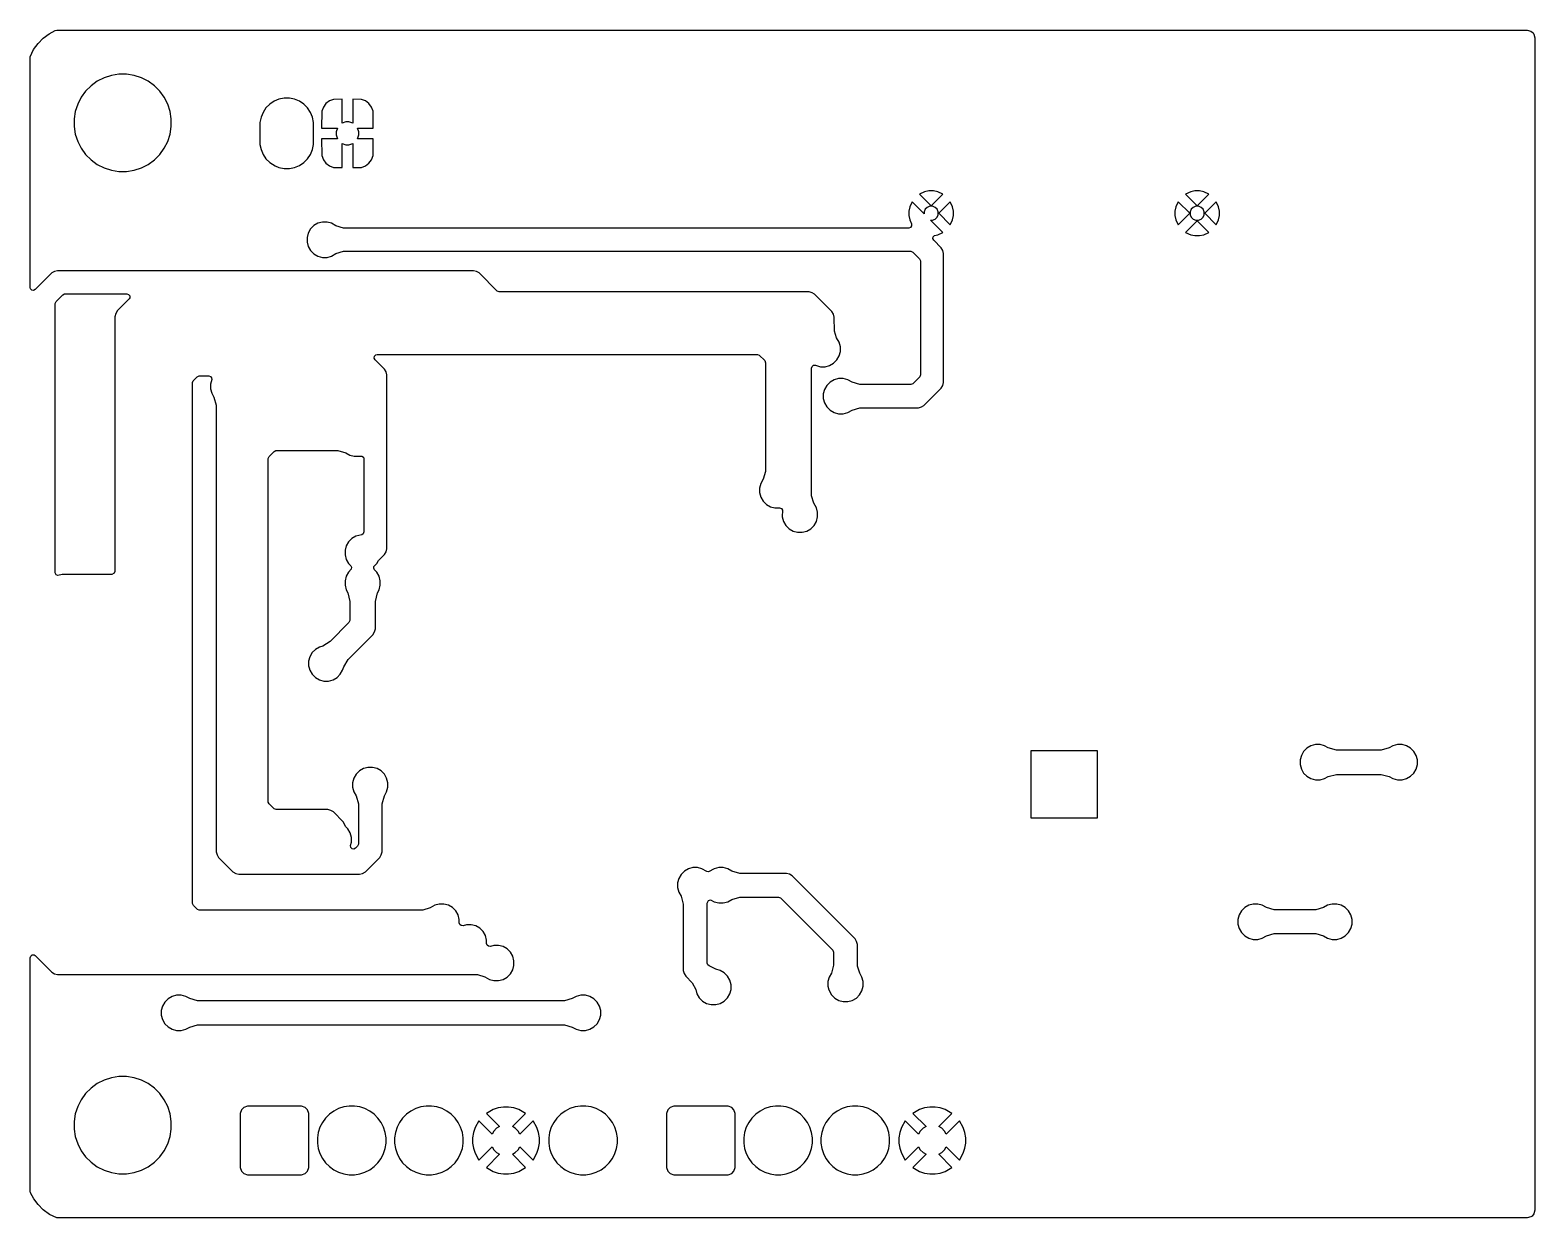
# Model space of a CAD drawing. Header units: millimetres. Extents: x 0.5 to 50, y 0.5 to 39.5.
import ezdxf

# ---------------------------------------------------------------- set-up
doc = ezdxf.new("R2010")
doc.units = ezdxf.units.MM

msp = doc.modelspace()

# ---------------------------------------------------------------- linework, layer by layer
at = {"layer": 'B_CU_GND_PLANE'}
for points in [[(0.45, 1.3267), (0.45, 9.0129), (0.4689, 9.0711), (0.5184, 9.107), (0.5796, 9.107), (0.619, 9.0829), (1.1664, 8.5355), (1.2531, 8.4854), (1.3499, 8.4595), (15.1801, 8.4595), (15.4274, 8.3818), (15.5759, 8.2991), (15.7236, 8.2595), (15.8764, 8.2595), (16.0241, 8.2991), (16.1564, 8.3755), (16.2645, 8.4836), (16.3409, 8.6159), (16.3805, 8.7636), (16.3805, 8.9164), (16.3409, 9.0641), (16.2645, 9.1964), (16.1564, 9.3045), (16.0241, 9.3809), (15.8764, 9.4205), (15.7236, 9.4205), (15.6051, 9.3888), (15.544, 9.392), (15.4965, 9.4305), (15.4805, 9.4844), (15.4805, 9.5964), (15.4409, 9.7441), (15.3645, 9.8764), (15.2564, 9.9845), (15.1241, 10.0609), (14.9764, 10.1005), (14.8236, 10.1005), (14.7051, 10.0688), (14.644, 10.072), (14.5965, 10.1105), (14.5805, 10.1644), (14.5805, 10.2764), (14.5409, 10.4241), (14.4645, 10.5564), (14.3564, 10.6645), (14.2241, 10.7409), (14.0764, 10.7805), (13.9236, 10.7805), (13.7759, 10.7409), (13.6275, 10.6582), (13.3801, 10.5805), (6.0186, 10.5805), (5.9604, 10.5994), (5.8295, 10.7286), (5.8005, 10.7986), (5.8005, 27.9514), (5.8194, 28.0096), (5.9486, 28.1405), (6.0186, 28.1695), (6.3337, 28.1695), (6.3918, 28.1506), (6.4278, 28.1011), (6.4293, 28.0449), (6.3895, 27.8964), (6.3895, 27.7436), (6.4291, 27.5959), (6.503, 27.4616), (6.5795, 27.2027), (6.5795, 12.4986), (6.6061, 12.3993), (6.6575, 12.3102), (7.1302, 11.8375), (7.2193, 11.7861), (7.3186, 11.7595), (11.3014, 11.7595), (11.4007, 11.7861), (11.4898, 11.8375), (11.9625, 12.3102), (12.0139, 12.3993), (12.0405, 12.4986), (12.0405, 14.0827), (12.117, 14.3416), (12.1909, 14.4759), (12.2305, 14.6236), (12.2305, 14.7764), (12.1909, 14.9241), (12.1145, 15.0564), (12.0064, 15.1645), (11.8741, 15.2409), (11.7264, 15.2805), (11.5736, 15.2805), (11.4832, 15.2563), (11.4259, 15.2409), (11.2936, 15.1645), (11.1855, 15.0564), (11.1091, 14.9241), (11.0695, 14.7764), (11.0695, 14.6236), (11.1091, 14.4759), (11.183, 14.3416), (11.2595, 14.0827), (11.2595, 12.7528), (11.2305, 12.6828), (11.167, 12.6193), (11.1125, 12.5915), (11.0521, 12.6011), (11.0088, 12.6443), (10.9992, 12.7048), (11.0305, 12.8236), (11.0305, 12.9764), (10.9909, 13.1241), (10.9145, 13.2564), (10.8479, 13.3231), (10.7625, 13.4878), (10.4378, 13.8125), (10.3487, 13.8639), (10.2494, 13.8905), (8.5528, 13.8905), (8.4828, 13.9195), (8.3195, 14.0828), (8.2917, 14.1373), (8.2905, 25.4472), (8.3195, 25.5172), (8.4828, 25.6805), (8.5373, 25.7083), (10.5827, 25.7095), (10.8416, 25.633), (10.9759, 25.5591), (11.1236, 25.5195), (11.376, 25.5266), (11.4235, 25.4881), (11.4395, 25.4342), (11.4395, 23.0295), (11.4206, 22.9713), (11.3711, 22.9353), (11.1759, 22.8909), (11.0436, 22.8145), (10.9355, 22.7064), (10.8591, 22.5741), (10.8195, 22.4264), (10.8195, 22.2736), (10.8591, 22.1259), (10.9355, 21.9936), (11.009, 21.92), (11.0368, 21.8655), (11.0273, 21.8051), (10.9355, 21.7064), (10.8591, 21.5741), (10.8195, 21.4264), (10.8195, 21.2736), (10.8591, 21.1259), (10.9118, 21.0242), (10.9795, 20.7396), (10.9795, 20.1152), (10.9505, 20.0452), (10.3342, 19.4288), (10.0852, 19.2756), (9.9759, 19.2409), (9.8436, 19.1645), (9.7355, 19.0564), (9.6591, 18.9241), (9.6195, 18.7764), (9.6195, 18.6236), (9.6376, 18.5559), (9.6591, 18.4759), (9.7355, 18.3436), (9.8436, 18.2355), (9.9759, 18.1591), (10.1236, 18.1195), (10.2764, 18.1195), (10.4241, 18.1591), (10.5564, 18.2355), (10.6645, 18.3436), (10.7409, 18.4759), (10.7756, 18.5853), (10.9288, 18.8342), (11.7365, 19.6418), (11.7918, 19.7377), (11.8205, 19.8446), (11.8205, 20.7396), (11.8882, 21.0242), (11.9409, 21.1259), (11.9805, 21.2736), (11.9805, 21.4264), (11.9409, 21.5741), (11.8645, 21.7064), (11.791, 21.78), (11.7632, 21.8345), (11.7727, 21.8949), (11.8645, 21.9936), (11.9273, 22.0956), (12.1245, 22.2928), (12.1746, 22.3795), (12.2005, 22.4763), (12.2005, 28.2001), (12.1746, 28.2969), (12.1245, 28.3836), (11.8076, 28.7005), (11.7798, 28.755), (11.7894, 28.8154), (11.8327, 28.8587), (11.8776, 28.8695), (24.4014, 28.8695), (24.4596, 28.8506), (24.6405, 28.6714), (24.6695, 28.6014), (24.6695, 25.0199), (24.5918, 24.7725), (24.5091, 24.6241), (24.4695, 24.4764), (24.4695, 24.3236), (24.5091, 24.1759), (24.5855, 24.0436), (24.6936, 23.9355), (24.8259, 23.8591), (24.9736, 23.8195), (25.1288, 23.8195), (25.187, 23.8006), (25.223, 23.7511), (25.2195, 23.5236), (25.2591, 23.3759), (25.3355, 23.2436), (25.4436, 23.1355), (25.5759, 23.0591), (25.7236, 23.0195), (25.8764, 23.0195), (26.0241, 23.0591), (26.1564, 23.1355), (26.2645, 23.2436), (26.3409, 23.3759), (26.3805, 23.5236), (26.3805, 23.6764), (26.3409, 23.8241), (26.2582, 23.9726), (26.1805, 24.2199), (26.1805, 28.4216), (26.1994, 28.4797), (26.2489, 28.5157), (26.3101, 28.5157), (26.4736, 28.4695), (26.6264, 28.4695), (26.7741, 28.5091), (26.9064, 28.5855), (27.0145, 28.6936), (27.0909, 28.8259), (27.1305, 28.9736), (27.1305, 29.1264), (27.0909, 29.2741), (27.0082, 29.4226), (26.9361, 29.637), (26.9305, 30.1001), (26.9046, 30.1969), (26.8545, 30.2836), (26.2836, 30.8545), (26.1969, 30.9046), (26.1001, 30.9305), (15.8986, 30.9305), (15.8286, 30.9595), (15.2336, 31.5545), (15.1469, 31.6046), (15.0501, 31.6305), (1.3499, 31.6305), (1.2531, 31.6046), (1.1664, 31.5545), (0.619, 31.0071), (0.5645, 30.9793), (0.5041, 30.9889), (0.4608, 31.0322), (0.45, 31.0771), (0.45, 38.6733), (0.5669, 38.9126), (0.7114, 39.1073), (0.8821, 39.2794), (1.0755, 39.4255), (1.2793, 39.5379), (1.3267, 39.55), (49.7402, 39.55), (49.862, 39.52), (49.9377, 39.4604), (49.97, 39.412), (50, 39.2902), (50, 0.7098), (49.97, 0.588), (49.9104, 0.5123), (49.862, 0.48), (49.7402, 0.45), (1.3267, 0.45), (1.0874, 0.5669), (0.8821, 0.7206), (0.7114, 0.8927), (0.5745, 1.0755), (0.4621, 1.2793)], [(1.8995, 36.374), (1.9389, 36.1252), (2.0168, 35.8856), (2.1311, 35.6612), (2.2792, 35.4573), (2.4573, 35.2792), (2.6612, 35.1311), (2.8856, 35.0168), (3.1252, 34.9389), (3.374, 34.8995), (3.626, 34.8995), (3.8748, 34.9389), (4.1144, 35.0168), (4.3388, 35.1311), (4.5427, 35.2792), (4.7208, 35.4573), (4.8689, 35.6612), (4.9832, 35.8856), (5.0611, 36.1252), (5.1005, 36.374), (5.1005, 36.626), (5.0611, 36.8748), (4.9832, 37.1144), (4.8689, 37.3388), (4.7208, 37.5427), (4.5427, 37.7208), (4.3388, 37.8689), (4.1144, 37.9832), (3.8748, 38.0611), (3.626, 38.1005), (3.374, 38.1005), (3.1252, 38.0611), (2.8856, 37.9832), (2.6612, 37.8689), (2.4573, 37.7208), (2.2792, 37.5427), (2.1311, 37.3388), (2.0168, 37.1144), (1.9389, 36.8748), (1.8995, 36.626)], [(8.0195, 35.7883), (8.0533, 35.6182), (8.1197, 35.4579), (8.2161, 35.3137), (8.3387, 35.1911), (8.5145, 35.0816), (8.6432, 35.0283), (8.8133, 34.9945), (8.9867, 34.9945), (9.1568, 35.0283), (9.3171, 35.0947), (9.4613, 35.1911), (9.5839, 35.3137), (9.6803, 35.4579), (9.7467, 35.6182), (9.7805, 35.7883), (9.7805, 36.5117), (9.7467, 36.6818), (9.6803, 36.8421), (9.5839, 36.9863), (9.4613, 37.1089), (9.3171, 37.2053), (9.1568, 37.2717), (8.9867, 37.3055), (8.8133, 37.3055), (8.6432, 37.2717), (8.4829, 37.2053), (8.3387, 37.1089), (8.2161, 36.9863), (8.1197, 36.8421), (8.0533, 36.6818), (8.0195, 36.5117)], [(10.0564, 35.4176), (10.1066, 35.2829), (10.1928, 35.1678), (10.3079, 35.0816), (10.4426, 35.0314), (10.725, 35.025), (10.725, 35.818), (10.8506, 35.775), (10.9494, 35.775), (11.075, 35.818), (11.075, 35.025), (11.3574, 35.0314), (11.4921, 35.0816), (11.6072, 35.1678), (11.6934, 35.2829), (11.7436, 35.4176), (11.75, 35.975), (11.232, 35.975), (11.275, 36.1006), (11.275, 36.1994), (11.232, 36.325), (11.75, 36.325), (11.7436, 36.8824), (11.6934, 37.0171), (11.6072, 37.1322), (11.4921, 37.2184), (11.3574, 37.2686), (11.075, 37.275), (11.075, 36.482), (10.9494, 36.525), (10.8506, 36.525), (10.725, 36.482), (10.725, 37.275), (10.4426, 37.2686), (10.3079, 37.2184), (10.1928, 37.1322), (10.1066, 37.0171), (10.0564, 36.8824), (10.05, 36.325), (10.568, 36.325), (10.525, 36.1994), (10.525, 36.1006), (10.568, 35.975), (10.05, 35.975)], [(30.12, 33.7675), (30.5015, 34.149), (30.3344, 34.2268), (30.1924, 34.255), (30.0476, 34.255), (29.9056, 34.2268), (29.7385, 34.149)], [(38.88, 33.7675), (39.2615, 34.149), (39.0944, 34.2268), (38.9524, 34.255), (38.8076, 34.255), (38.6656, 34.2268), (38.4985, 34.149)], [(9.5695, 32.5736), (9.6091, 32.4259), (9.6855, 32.2936), (9.7936, 32.1855), (9.9259, 32.1091), (10.0736, 32.0695), (10.2264, 32.0695), (10.3741, 32.1091), (10.5226, 32.1918), (10.7699, 32.2695), (29.4514, 32.2695), (29.5214, 32.2405), (29.7405, 32.0214), (29.7695, 31.9514), (29.7695, 28.1986), (29.7506, 28.1404), (29.5214, 27.9095), (29.4514, 27.8805), (27.7699, 27.8805), (27.5225, 27.9582), (27.3741, 28.0409), (27.2264, 28.0805), (27.0736, 28.0805), (26.9259, 28.0409), (26.7936, 27.9645), (26.6855, 27.8564), (26.6091, 27.7241), (26.5695, 27.5764), (26.5695, 27.4236), (26.6091, 27.2759), (26.6855, 27.1436), (26.7936, 27.0355), (26.9259, 26.9591), (27.0736, 26.9195), (27.2264, 26.9195), (27.3741, 26.9591), (27.5226, 27.0418), (27.7699, 27.1195), (29.7001, 27.1195), (29.7969, 27.1454), (29.8836, 27.1955), (30.4545, 27.7664), (30.5046, 27.8531), (30.5305, 27.9499), (30.5305, 32.2001), (30.5046, 32.2969), (30.4545, 32.3836), (30.2072, 32.6309), (30.1794, 32.6854), (30.189, 32.7459), (30.2322, 32.7891), (30.3344, 32.8132), (30.5015, 32.891), (30.1025, 33.29), (30.1658, 33.29), (30.2503, 33.325), (30.315, 33.3897), (30.35, 33.4742), (30.35, 33.5657), (30.315, 33.6503), (30.2503, 33.715), (30.1658, 33.75), (30.0743, 33.75), (29.9897, 33.715), (29.925, 33.6503), (29.89, 33.5657), (29.89, 33.5025), (29.491, 33.9015), (29.4132, 33.7344), (29.385, 33.5924), (29.385, 33.4476), (29.4132, 33.3056), (29.4705, 33.1674), (29.4753, 33.1064), (29.4433, 33.0542), (29.3868, 33.0308), (10.7699, 33.0305), (10.5225, 33.1082), (10.3741, 33.1909), (10.2264, 33.2305), (10.0736, 33.2305), (9.9259, 33.1909), (9.7936, 33.1145), (9.6855, 33.0064), (9.6076, 32.8687), (9.5695, 32.7264)], [(30.749, 33.1385), (30.8268, 33.3056), (30.855, 33.4476), (30.855, 33.5924), (30.8268, 33.7344), (30.749, 33.9015), (30.3675, 33.52)], [(38.145, 33.4476), (38.1732, 33.3056), (38.251, 33.1385), (38.6325, 33.52), (38.251, 33.9015), (38.1732, 33.7344), (38.145, 33.5924)], [(38.65, 33.4742), (38.685, 33.3897), (38.7497, 33.325), (38.8342, 33.29), (38.9257, 33.29), (39.0103, 33.325), (39.075, 33.3897), (39.11, 33.4742), (39.11, 33.5657), (39.075, 33.6503), (39.0103, 33.715), (38.9257, 33.75), (38.8342, 33.75), (38.7497, 33.715), (38.685, 33.6503), (38.65, 33.5657)], [(39.509, 33.1385), (39.5868, 33.3056), (39.615, 33.4476), (39.615, 33.5924), (39.5868, 33.7344), (39.509, 33.9015), (39.1275, 33.52)], [(38.4985, 32.891), (38.6656, 32.8132), (38.8076, 32.785), (38.9524, 32.785), (39.0944, 32.8132), (39.2615, 32.891), (38.88, 33.2725)], [(3.7317, 30.8011), (3.7317, 30.7399), (3.7075, 30.7005), (3.3275, 30.3205), (3.2695, 30.22), (3.2395, 30.108), (3.2395, 21.7295), (3.2206, 21.6713), (3.1405, 21.6305), (1.5081, 21.6305), (1.3586, 21.5928), (1.3057, 21.6235), (1.2805, 21.6896), (1.2805, 30.5514), (1.3095, 30.6214), (1.5286, 30.8405), (1.5831, 30.8683), (3.6375, 30.8695), (3.6957, 30.8506)], [(42.2695, 15.3736), (42.3091, 15.2259), (42.3855, 15.0936), (42.4936, 14.9855), (42.6259, 14.9091), (42.7736, 14.8695), (42.9264, 14.8695), (43.0741, 14.9091), (43.1961, 14.9752), (43.4649, 15.0495), (44.9351, 15.0495), (45.2039, 14.9752), (45.3259, 14.9091), (45.4736, 14.8695), (45.6264, 14.8695), (45.7741, 14.9091), (45.9064, 14.9855), (46.0145, 15.0936), (46.0909, 15.2259), (46.1305, 15.3736), (46.1305, 15.5264), (46.0909, 15.6741), (46.0145, 15.8064), (45.9064, 15.9145), (45.7741, 15.9909), (45.6264, 16.0305), (45.4736, 16.0305), (45.3259, 15.9909), (45.2039, 15.9249), (44.9351, 15.8505), (43.4649, 15.8505), (43.1961, 15.9249), (43.0741, 15.9909), (42.9264, 16.0305), (42.7736, 16.0305), (42.6259, 15.9909), (42.4936, 15.9145), (42.3855, 15.8064), (42.3091, 15.6741), (42.2695, 15.5264)], [(35.6, 13.62), (35.6, 15.82), (33.4, 15.82), (33.4, 13.62)], [(21.7695, 11.3236), (21.8091, 11.1759), (21.883, 11.0416), (21.9595, 10.7827), (21.9595, 8.5986), (21.9861, 8.4993), (22.0375, 8.4102), (22.2559, 8.1846), (22.3663, 7.9732), (22.4091, 7.8259), (22.4855, 7.6936), (22.5936, 7.5855), (22.7259, 7.5091), (22.8736, 7.4695), (23.0264, 7.4695), (23.1741, 7.5091), (23.3064, 7.5855), (23.4145, 7.6936), (23.4909, 7.8259), (23.5305, 7.9736), (23.5305, 8.1264), (23.4909, 8.2741), (23.4145, 8.4064), (23.3064, 8.5145), (23.1741, 8.5909), (23.0268, 8.6337), (22.8154, 8.7441), (22.7695, 8.7828), (22.7417, 8.8373), (22.7456, 10.8139), (22.7933, 10.8974), (22.8516, 10.9159), (22.9759, 10.8591), (23.1236, 10.8195), (23.2764, 10.8195), (23.4241, 10.8591), (23.5584, 10.933), (23.8173, 11.0095), (25.0972, 11.0095), (25.1554, 10.9906), (26.8805, 9.2672), (26.9095, 9.1972), (26.9095, 8.7673), (26.833, 8.5084), (26.7591, 8.3741), (26.7195, 8.2264), (26.7195, 8.0736), (26.7493, 7.9623), (26.8355, 7.7936), (26.9436, 7.6855), (27.0759, 7.6091), (27.2236, 7.5695), (27.3764, 7.5695), (27.5241, 7.6091), (27.6564, 7.6855), (27.7645, 7.7936), (27.8409, 7.9259), (27.8805, 8.0736), (27.8805, 8.2264), (27.8409, 8.3741), (27.767, 8.5084), (27.6956, 8.7361), (27.6905, 9.4514), (27.6639, 9.5507), (27.6125, 9.6398), (25.5398, 11.7125), (25.4507, 11.7639), (25.3514, 11.7905), (23.8173, 11.7905), (23.5584, 11.867), (23.4241, 11.9409), (23.2764, 11.9805), (23.1236, 11.9805), (22.9759, 11.9409), (22.7905, 11.8382), (22.73, 11.8478), (22.5741, 11.9409), (22.4264, 11.9805), (22.2736, 11.9805), (22.1259, 11.9409), (21.9936, 11.8645), (21.8855, 11.7564), (21.8091, 11.6241), (21.7695, 11.4764)], [(40.2195, 10.1236), (40.2591, 9.9759), (40.3355, 9.8436), (40.4436, 9.7355), (40.5759, 9.6591), (40.7236, 9.6195), (40.8764, 9.6195), (41.0241, 9.6591), (41.1584, 9.733), (41.4173, 9.8095), (42.7827, 9.8095), (43.0416, 9.733), (43.1759, 9.6591), (43.3236, 9.6195), (43.4764, 9.6195), (43.6241, 9.6591), (43.7564, 9.7355), (43.8645, 9.8436), (43.9409, 9.9759), (43.9805, 10.1236), (43.9805, 10.2764), (43.9409, 10.4241), (43.8645, 10.5564), (43.7564, 10.6645), (43.6241, 10.7409), (43.4764, 10.7805), (43.3236, 10.7805), (43.1759, 10.7409), (43.0416, 10.667), (42.7827, 10.5905), (41.4173, 10.5905), (41.1584, 10.667), (41.0241, 10.7409), (40.8764, 10.7805), (40.7236, 10.7805), (40.5759, 10.7409), (40.4436, 10.6645), (40.3355, 10.5564), (40.2591, 10.4241), (40.2195, 10.2764)], [(4.7695, 7.1236), (4.8091, 6.9759), (4.8855, 6.8436), (4.9936, 6.7355), (5.1259, 6.6591), (5.2736, 6.6195), (5.4264, 6.6195), (5.5741, 6.6591), (5.7084, 6.733), (5.9673, 6.8095), (18.0427, 6.8095), (18.3016, 6.733), (18.4359, 6.6591), (18.5836, 6.6195), (18.7364, 6.6195), (18.8841, 6.6591), (19.0164, 6.7355), (19.1245, 6.8436), (19.2009, 6.9759), (19.2405, 7.1236), (19.2405, 7.2764), (19.2009, 7.4241), (19.1245, 7.5564), (19.0164, 7.6645), (18.8841, 7.7409), (18.7364, 7.7805), (18.5836, 7.7805), (18.4359, 7.7409), (18.3016, 7.667), (18.0427, 7.5905), (5.9673, 7.5905), (5.7084, 7.667), (5.5741, 7.7409), (5.4264, 7.7805), (5.2736, 7.7805), (5.1259, 7.7409), (4.9936, 7.6645), (4.8855, 7.5564), (4.8091, 7.4241), (4.7695, 7.2764)], [(1.8995, 3.374), (1.9389, 3.1252), (2.0168, 2.8856), (2.1311, 2.6612), (2.2792, 2.4573), (2.4573, 2.2792), (2.6612, 2.1311), (2.8856, 2.0168), (3.1252, 1.9389), (3.374, 1.8995), (3.626, 1.8995), (3.8748, 1.9389), (4.1144, 2.0168), (4.3388, 2.1311), (4.5427, 2.2792), (4.7208, 2.4573), (4.8689, 2.6612), (4.9832, 2.8856), (5.0611, 3.1252), (5.1005, 3.374), (5.1005, 3.626), (5.0611, 3.8748), (4.9832, 4.1144), (4.8689, 4.3388), (4.7208, 4.5427), (4.5427, 4.7208), (4.3388, 4.8689), (4.1144, 4.9832), (3.8748, 5.0611), (3.626, 5.1005), (3.374, 5.1005), (3.1252, 5.0611), (2.8856, 4.9832), (2.6612, 4.8689), (2.4573, 4.7208), (2.2792, 4.5427), (2.1311, 4.3388), (2.0168, 4.1144), (1.9389, 3.8748), (1.8995, 3.626)], [(7.3695, 2.1081), (7.4146, 1.9887), (7.4887, 1.9146), (7.6081, 1.8695), (9.3919, 1.8695), (9.5113, 1.9146), (9.5854, 1.9887), (9.6305, 2.1081), (9.6305, 3.8919), (9.5854, 4.0113), (9.5113, 4.0854), (9.3919, 4.1305), (7.6081, 4.1305), (7.4887, 4.0854), (7.4146, 4.0113), (7.3695, 3.8919)], [(9.9095, 2.911), (9.9373, 2.7353), (9.9923, 2.566), (10.0731, 2.4075), (10.1777, 2.2635), (10.3035, 2.1377), (10.4475, 2.0331), (10.606, 1.9523), (10.7753, 1.8973), (10.951, 1.8695), (11.129, 1.8695), (11.3047, 1.8973), (11.474, 1.9523), (11.6325, 2.0331), (11.7765, 2.1377), (11.9023, 2.2635), (12.0069, 2.4075), (12.0877, 2.566), (12.1427, 2.7353), (12.1705, 2.911), (12.1705, 3.089), (12.1427, 3.2647), (12.0877, 3.434), (12.0069, 3.5925), (11.9023, 3.7365), (11.7765, 3.8623), (11.6325, 3.9669), (11.474, 4.0477), (11.3047, 4.1027), (11.129, 4.1305), (10.951, 4.1305), (10.7753, 4.1027), (10.606, 4.0477), (10.4475, 3.9669), (10.3035, 3.8623), (10.1777, 3.7365), (10.0731, 3.5925), (9.9923, 3.434), (9.9373, 3.2647), (9.9095, 3.089)], [(12.4495, 2.911), (12.4773, 2.7353), (12.5323, 2.566), (12.6131, 2.4075), (12.7177, 2.2635), (12.8435, 2.1377), (12.9875, 2.0331), (13.146, 1.9523), (13.3153, 1.8973), (13.491, 1.8695), (13.669, 1.8695), (13.8447, 1.8973), (14.014, 1.9523), (14.1725, 2.0331), (14.3165, 2.1377), (14.4423, 2.2635), (14.5469, 2.4075), (14.6277, 2.566), (14.6827, 2.7353), (14.7105, 2.911), (14.7105, 3.089), (14.6827, 3.2647), (14.6277, 3.434), (14.5469, 3.5925), (14.4423, 3.7365), (14.3165, 3.8623), (14.1725, 3.9669), (14.014, 4.0477), (13.8447, 4.1027), (13.669, 4.1305), (13.491, 4.1305), (13.3153, 4.1027), (13.146, 4.0477), (12.9875, 3.9669), (12.8435, 3.8623), (12.7177, 3.7365), (12.6131, 3.5925), (12.5323, 3.434), (12.4773, 3.2647), (12.4495, 3.089)], [(15.02, 2.9134), (15.0471, 2.7424), (15.1006, 2.5778), (15.2283, 2.3558), (15.6634, 2.7909), (15.7199, 2.693), (15.813, 2.5999), (15.9109, 2.5434), (15.4758, 2.1083), (15.6978, 1.9806), (15.8624, 1.9271), (16.0334, 1.9), (16.2066, 1.9), (16.3776, 1.9271), (16.5422, 1.9806), (16.7642, 2.1083), (16.3291, 2.5434), (16.427, 2.5999), (16.5201, 2.693), (16.5766, 2.7909), (17.0117, 2.3558), (17.1394, 2.5778), (17.1929, 2.7424), (17.22, 2.9134), (17.22, 3.0866), (17.1929, 3.2576), (17.1394, 3.4222), (17.0117, 3.6442), (16.5766, 3.2091), (16.5201, 3.307), (16.427, 3.4001), (16.3291, 3.4566), (16.7642, 3.8917), (16.5422, 4.0194), (16.3776, 4.0729), (16.2066, 4.1), (16.0334, 4.1), (15.8624, 4.0729), (15.6978, 4.0194), (15.4758, 3.8917), (15.9109, 3.4566), (15.813, 3.4001), (15.7199, 3.307), (15.6634, 3.2091), (15.2283, 3.6442), (15.1006, 3.4222), (15.0471, 3.2576), (15.02, 3.0866)], [(17.5295, 2.911), (17.5573, 2.7353), (17.6123, 2.566), (17.6931, 2.4075), (17.7977, 2.2635), (17.9235, 2.1377), (18.0675, 2.0331), (18.226, 1.9523), (18.3953, 1.8973), (18.571, 1.8695), (18.749, 1.8695), (18.9247, 1.8973), (19.094, 1.9523), (19.2525, 2.0331), (19.3965, 2.1377), (19.5223, 2.2635), (19.6269, 2.4075), (19.7077, 2.566), (19.7627, 2.7353), (19.7905, 2.911), (19.7905, 3.089), (19.7627, 3.2647), (19.7077, 3.434), (19.6269, 3.5925), (19.5223, 3.7365), (19.3965, 3.8623), (19.2525, 3.9669), (19.094, 4.0477), (18.9247, 4.1027), (18.749, 4.1305), (18.571, 4.1305), (18.3953, 4.1027), (18.226, 4.0477), (18.0675, 3.9669), (17.9235, 3.8623), (17.7977, 3.7365), (17.6931, 3.5925), (17.6123, 3.434), (17.5573, 3.2647), (17.5295, 3.089)], [(21.4095, 2.1081), (21.4546, 1.9887), (21.5287, 1.9146), (21.6481, 1.8695), (23.4319, 1.8695), (23.5513, 1.9146), (23.6254, 1.9887), (23.6705, 2.1081), (23.6705, 3.8919), (23.6254, 4.0113), (23.5513, 4.0854), (23.4319, 4.1305), (21.6481, 4.1305), (21.5287, 4.0854), (21.4546, 4.0113), (21.4095, 3.8919)], [(23.9495, 2.911), (23.9773, 2.7353), (24.0323, 2.566), (24.1131, 2.4075), (24.2177, 2.2635), (24.3435, 2.1377), (24.4875, 2.0331), (24.646, 1.9523), (24.8153, 1.8973), (24.991, 1.8695), (25.169, 1.8695), (25.3447, 1.8973), (25.514, 1.9523), (25.6725, 2.0331), (25.8165, 2.1377), (25.9423, 2.2635), (26.0469, 2.4075), (26.1277, 2.566), (26.1827, 2.7353), (26.2105, 2.911), (26.2105, 3.089), (26.1827, 3.2647), (26.1277, 3.434), (26.0469, 3.5925), (25.9423, 3.7365), (25.8165, 3.8623), (25.6725, 3.9669), (25.514, 4.0477), (25.3447, 4.1027), (25.169, 4.1305), (24.991, 4.1305), (24.8153, 4.1027), (24.646, 4.0477), (24.4875, 3.9669), (24.3435, 3.8623), (24.2177, 3.7365), (24.1131, 3.5925), (24.0323, 3.434), (23.9773, 3.2647), (23.9495, 3.089)], [(26.4895, 2.911), (26.5173, 2.7353), (26.5723, 2.566), (26.6531, 2.4075), (26.7577, 2.2635), (26.8835, 2.1377), (27.0275, 2.0331), (27.186, 1.9523), (27.3553, 1.8973), (27.531, 1.8695), (27.709, 1.8695), (27.8847, 1.8973), (28.054, 1.9523), (28.2125, 2.0331), (28.3565, 2.1377), (28.4823, 2.2635), (28.5869, 2.4075), (28.6677, 2.566), (28.7227, 2.7353), (28.7505, 2.911), (28.7505, 3.089), (28.7227, 3.2647), (28.6677, 3.434), (28.5869, 3.5925), (28.4823, 3.7365), (28.3565, 3.8623), (28.2125, 3.9669), (28.054, 4.0477), (27.8847, 4.1027), (27.709, 4.1305), (27.531, 4.1305), (27.3553, 4.1027), (27.186, 4.0477), (27.0275, 3.9669), (26.8835, 3.8623), (26.7577, 3.7365), (26.6531, 3.5925), (26.5723, 3.434), (26.5173, 3.2647), (26.4895, 3.089)], [(29.06, 2.9134), (29.0871, 2.7424), (29.1406, 2.5778), (29.2683, 2.3558), (29.7034, 2.7909), (29.7599, 2.693), (29.853, 2.5999), (29.9509, 2.5434), (29.5158, 2.1083), (29.7378, 1.9806), (29.9024, 1.9271), (30.0734, 1.9), (30.2466, 1.9), (30.4176, 1.9271), (30.5822, 1.9806), (30.8042, 2.1083), (30.3691, 2.5434), (30.467, 2.5999), (30.5601, 2.693), (30.6166, 2.7909), (31.0517, 2.3558), (31.1794, 2.5778), (31.2329, 2.7424), (31.26, 2.9134), (31.26, 3.0866), (31.2329, 3.2576), (31.1794, 3.4222), (31.0517, 3.6442), (30.6166, 3.2091), (30.5601, 3.307), (30.467, 3.4001), (30.3691, 3.4566), (30.8042, 3.8917), (30.5822, 4.0194), (30.4176, 4.0729), (30.2466, 4.1), (30.0734, 4.1), (29.9024, 4.0729), (29.7378, 4.0194), (29.5158, 3.8917), (29.9509, 3.4566), (29.853, 3.4001), (29.7599, 3.307), (29.7034, 3.2091), (29.2683, 3.6442), (29.1406, 3.4222), (29.0871, 3.2576), (29.06, 3.0866)]]:
    msp.add_lwpolyline(points, close=True, dxfattribs=at)

doc.saveas('drawing.dxf')
